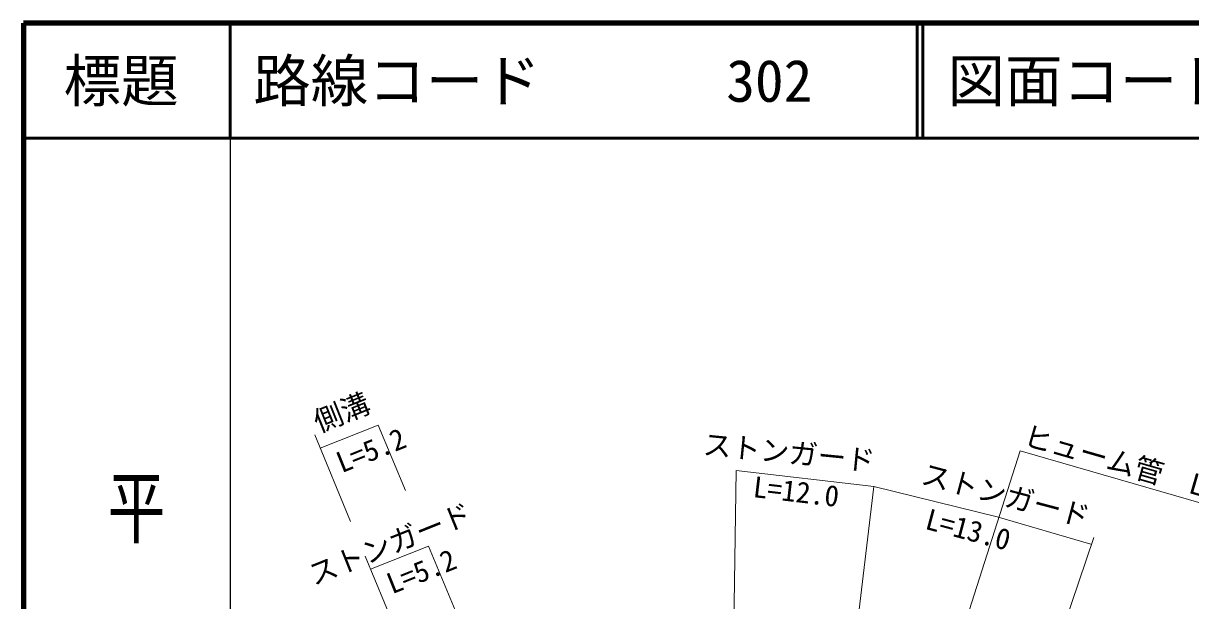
# Model space of a CAD drawing. Units: millimetres, scale not verified. Extents: x 40000 to 680000, y 20000 to 380000.
# Drawn here: x 40000 to 141534, y 329744 to 380000 of the extents above; entities that cross this region are included whole.
import ezdxf
from ezdxf.enums import TextEntityAlignment as Align

# ---------------------------------------------------------------- set-up
doc = ezdxf.new("R2010")
doc.units = ezdxf.units.MM
doc.header["$LTSCALE"] = 1000
for name, color, linetype, lineweight in [('M-STR-HTXT', 7, 'Continuous', 13), ('M-TTL', 2, 'Continuous', 140), ('M-TTL-BAND', 7, 'Continuous', 25), ('M-TTL-LINE', 7, 'Continuous', 50)]:
    doc.layers.add(name, color=color, linetype=linetype, lineweight=lineweight)
doc.layers.add('M-TTL-TXT', color=7, linetype='Continuous')
doc.styles.add('@ＭＳ ゴシック', font='')
doc.styles.add('ＭＳ ゴシック', font='')
doc.styles.get('@ＭＳ ゴシック').set_extended_font_data('@MS Gothic')
doc.styles.get('ＭＳ ゴシック').set_extended_font_data('MS Gothic')

msp = doc.modelspace()

# ---------------------------------------------------------------- linework, layer by layer
at = {"layer": 'M-STR-HTXT'}
for p, q in [((65826, 343015), (70860, 345035)), ((73233, 339322), (70860, 345035)), ((68470, 336625), (65348, 344169)), ((117770, 314797), (126693, 342780)), ((126693, 342780), (156719, 334120)), ((101654, 317038), (101996, 341072)), ((101996, 341072), (113963, 339668)), ((113963, 339668), (111152, 316102)), ((113963, 339668), (124713, 337048)), ((124713, 337048), (132842, 334675)), ((133110, 335253), (125381, 312280)), ((70209, 332473), (75243, 334493)), ((75243, 334493), (82479, 317077)), ((78125, 313344), (69732, 333627))]:
    msp.add_line(p, q, dxfattribs=at)
at = {"layer": 'M-TTL'}
for p, q in [((40000, 380000), (40000, 20000)), ((680000, 380000), (40000, 380000))]:
    msp.add_line(p, q, dxfattribs=at)
at = {"layer": 'M-TTL-BAND'}
msp.add_line((58000, 370000), (58000, 20000), dxfattribs=at)
at = {"layer": 'M-TTL-LINE'}
for p, q in [((58000, 380000), (58000, 370000)), ((117750, 380000), (117750, 370000)), ((118250, 380000), (118250, 370000)), ((40000, 370000), (680000, 370000))]:
    msp.add_line(p, q, dxfattribs=at)

# ---------------------------------------------------------------- texts
at = {"layer": 'M-STR-HTXT', "style": 'ＭＳ ゴシック'}
for s, rotation, p in [('側溝', 21.865, (65912, 343848)), ('L=5.2', 21.865, (67886, 340321)), ('ヒューム管\u3000L=5.0\u3000φ=300', 343.912, (126693, 342780)), ('ストンガード', 354.33, (98997, 341932)), ('ストンガード', 345.137, (117831, 339425)), ('L=12.0', 353.313, (103341, 338222)), ('ストンガード', 21.865, (65461, 330536)), ('L=13.0', 345.112, (118198, 335482)), ('L=5.2', 21.865, (72270, 329779))]:
    msp.add_text(s, height=1833, rotation=rotation, dxfattribs=at).set_placement(p, align=Align.BOTTOM_LEFT)
at = {"layer": 'M-TTL-BAND', "style": '@ＭＳ ゴシック', "width": 1.4}
msp.add_text('平  面  図', height=3666, rotation=270, dxfattribs=at).set_placement((49777, 306475), align=Align.MIDDLE_RIGHT)
at = {"layer": 'M-TTL-TXT', "style": 'ＭＳ ゴシック'}
msp.add_text('標題', height=3666, dxfattribs=at).set_placement((48500, 375000), align=Align.MIDDLE_CENTER)
for s, p in [('路線コード', (60000, 375000)), ('302', (101142, 375000)), ('図面コード', (120380, 375000))]:
    msp.add_text(s, height=3666, dxfattribs=at).set_placement(p, align=Align.MIDDLE_LEFT)

doc.saveas('drawing.dxf')
